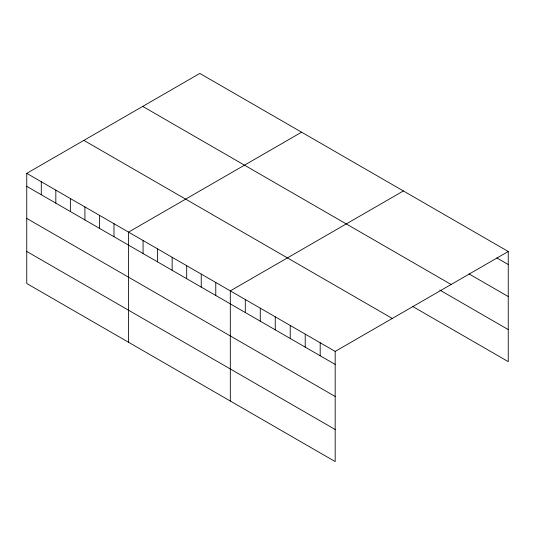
<?xml version="1.0" encoding="UTF-8"?>
<svg xmlns="http://www.w3.org/2000/svg" width="535" height="535" viewBox="0 0 535 535"><rect width="100%" height="100%" fill="white"/><g stroke="black" fill="none" stroke-linecap="round" stroke-linejoin="round"><path stroke-width="0.8" d="M26.75 173.353L335.177 351.421L335.177 461.571L26.75 283.503L26.75 173.353L199.822 73.429L508.25 251.497L508.25 361.647L412.659 306.455M301.606 132.192L128.527 232.116L128.527 342.266M403.383 190.955L230.311 290.879L230.311 401.029M335.177 351.421L508.25 251.497M496.834 257.917L508.25 264.504M469.014 273.907L508.25 296.557M142.711 106.405L451.132 284.473M439.77 290.05L508.25 329.587M83.868 140.377L392.289 318.445M26.75 186.361L335.177 364.429M26.75 218.42L335.177 396.482M26.75 251.443L335.177 429.511M320.191 342.774L320.191 355.782M305.211 334.121L305.211 347.128M290.231 325.474L290.231 338.481M275.251 316.827L275.251 329.834M260.271 308.18L260.271 321.181M245.291 299.526L245.291 312.534M215.772 282.487L215.772 295.487M201.234 274.087L201.234 287.094M186.688 265.694L186.688 278.702M172.15 257.302L172.15 270.309M157.611 248.909L157.611 261.909M143.072 240.509L143.072 253.516M113.988 223.724L113.988 236.731M99.45 215.331L99.45 228.331M84.911 206.931L84.911 219.938M70.373 198.538L70.373 211.546M55.827 190.146L55.827 203.153M41.289 181.746L41.289 194.753"/></g></svg>
